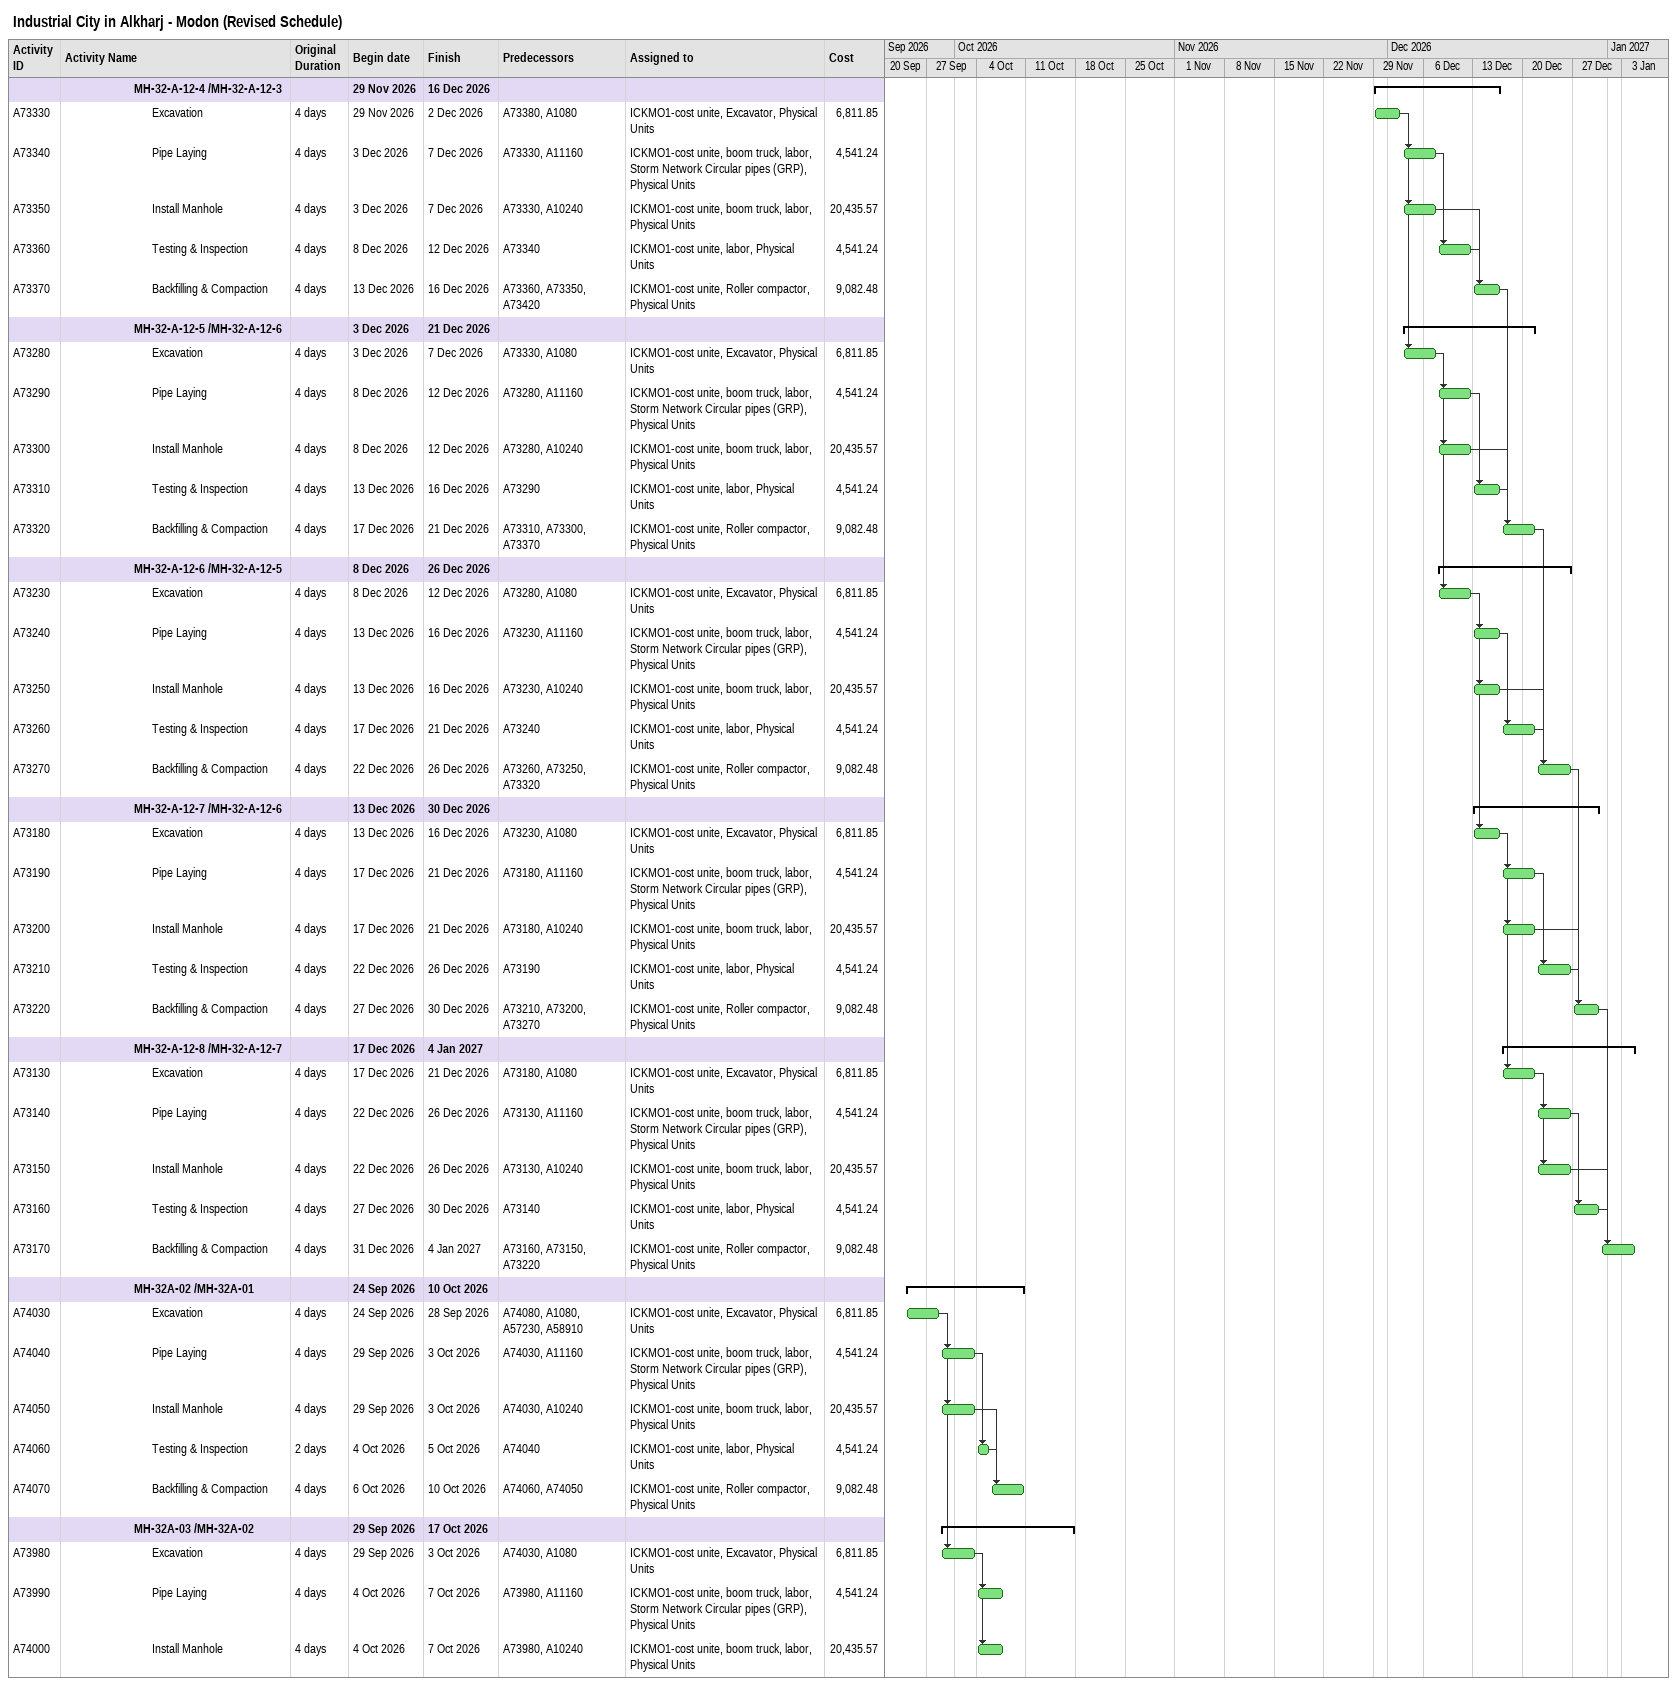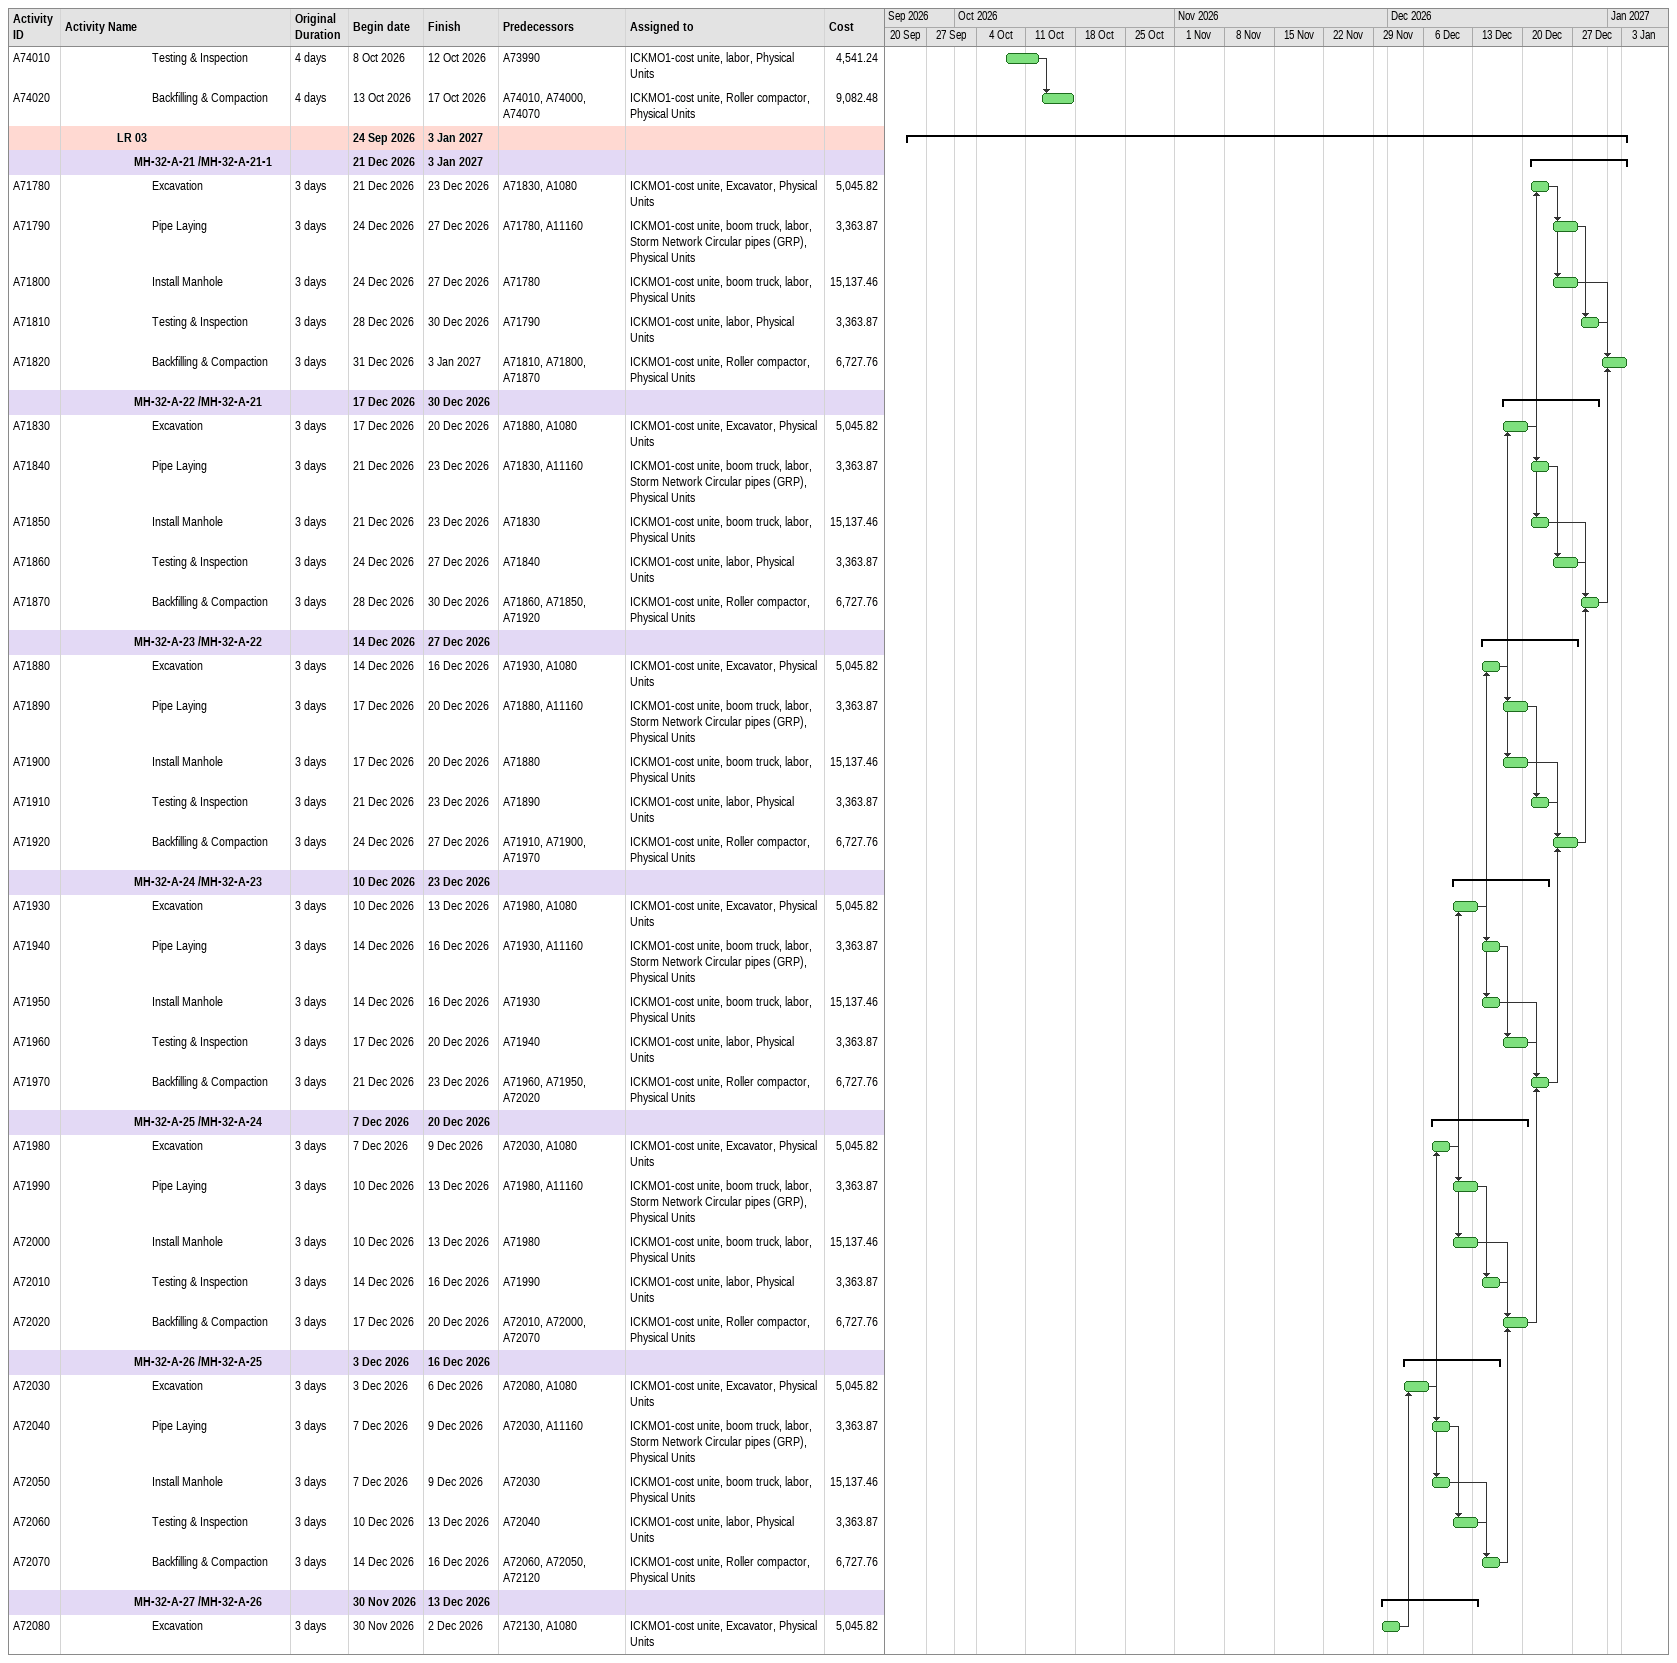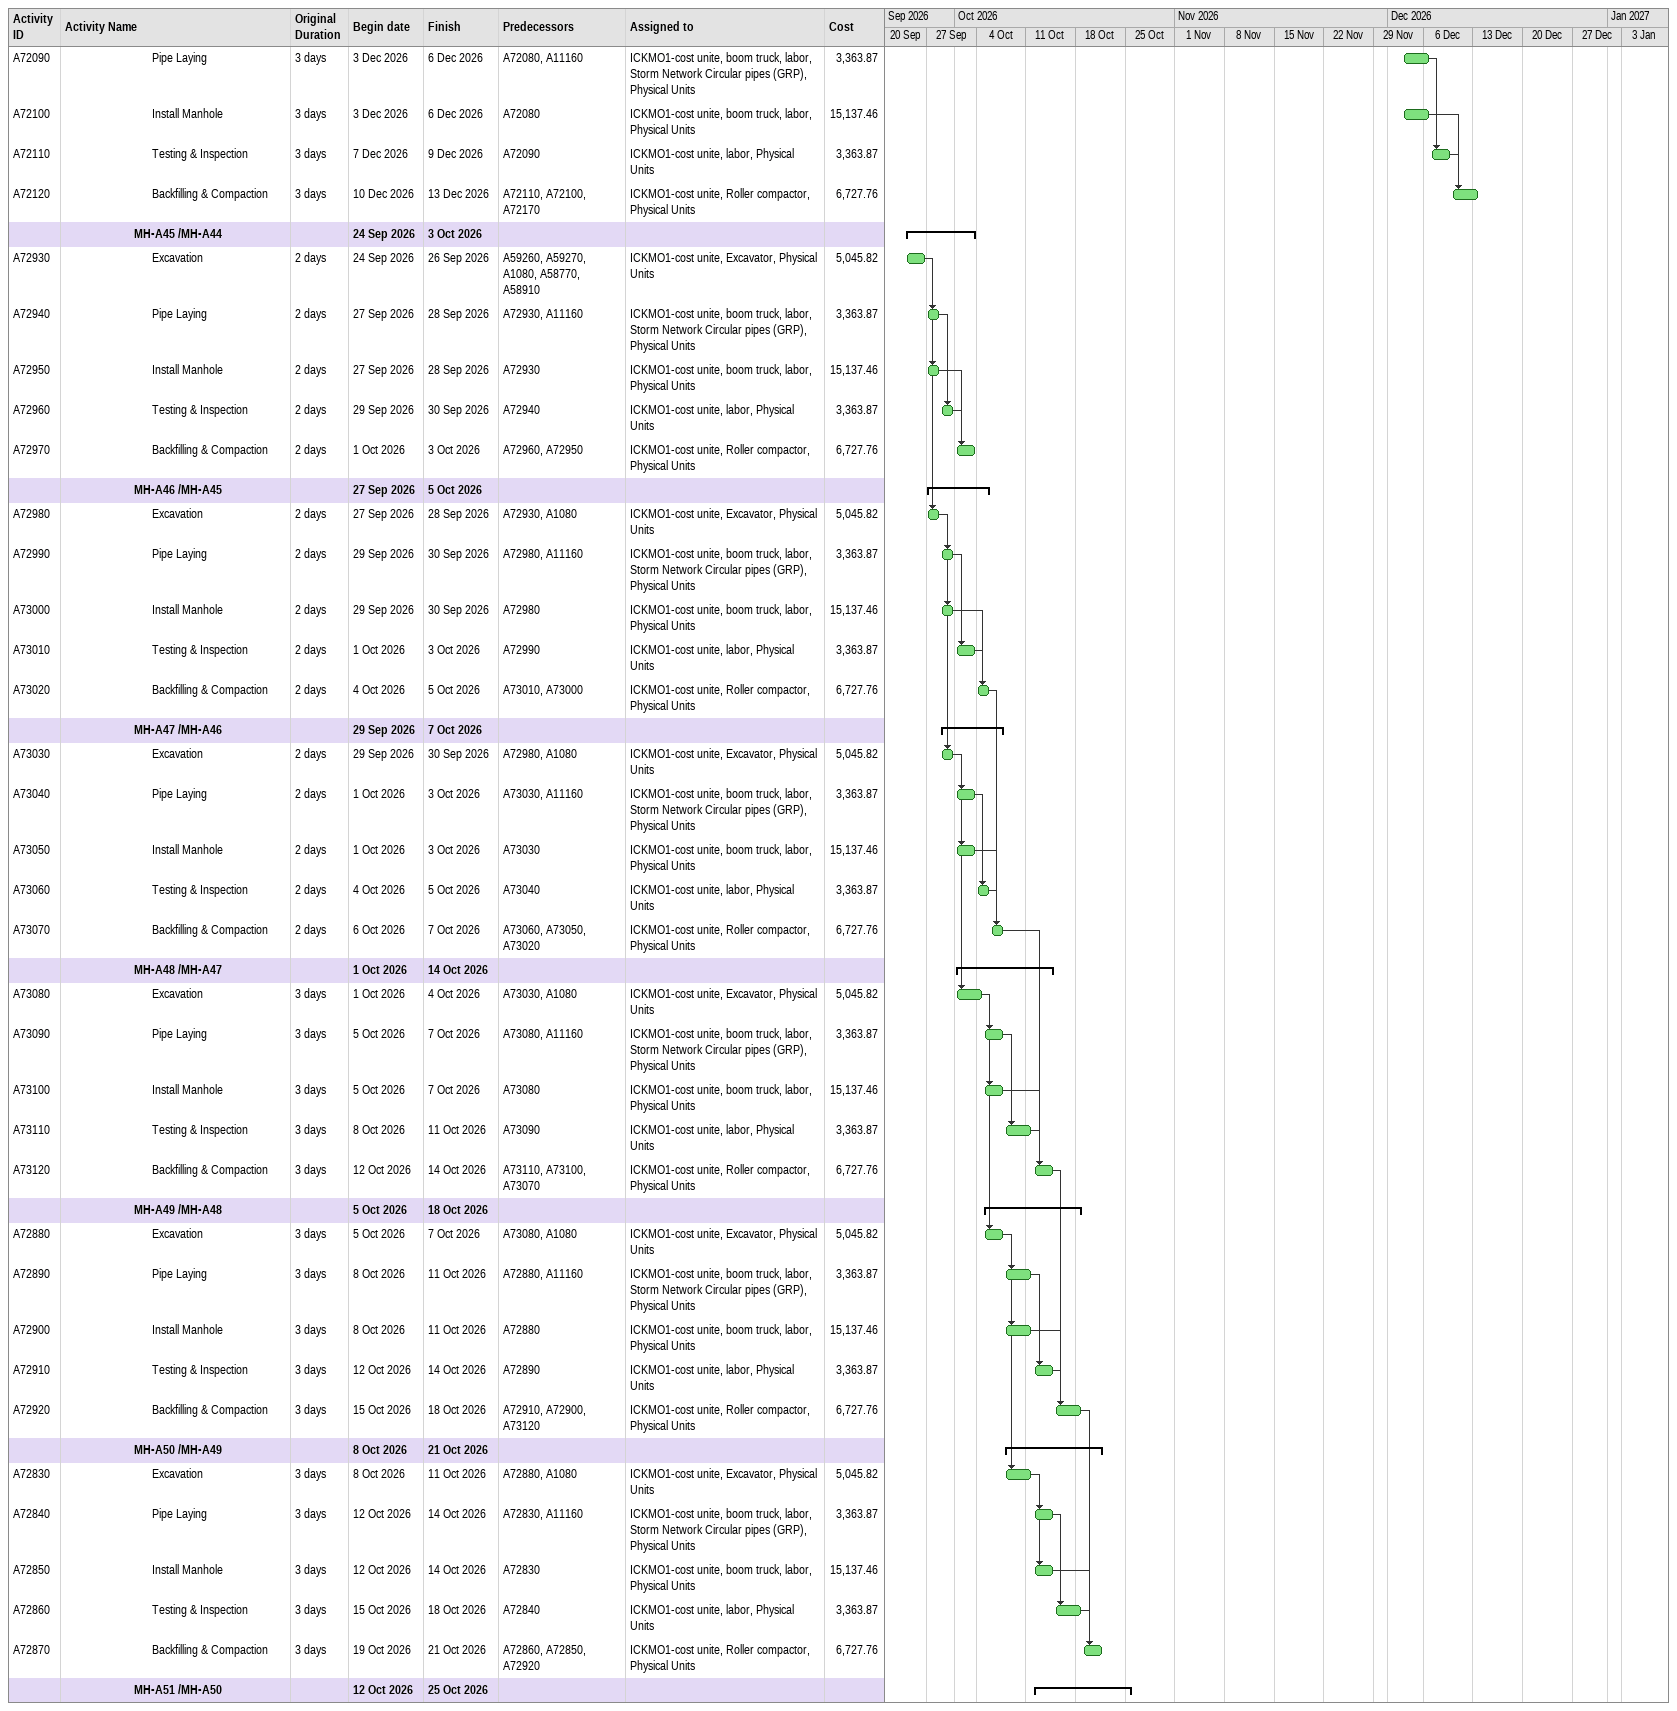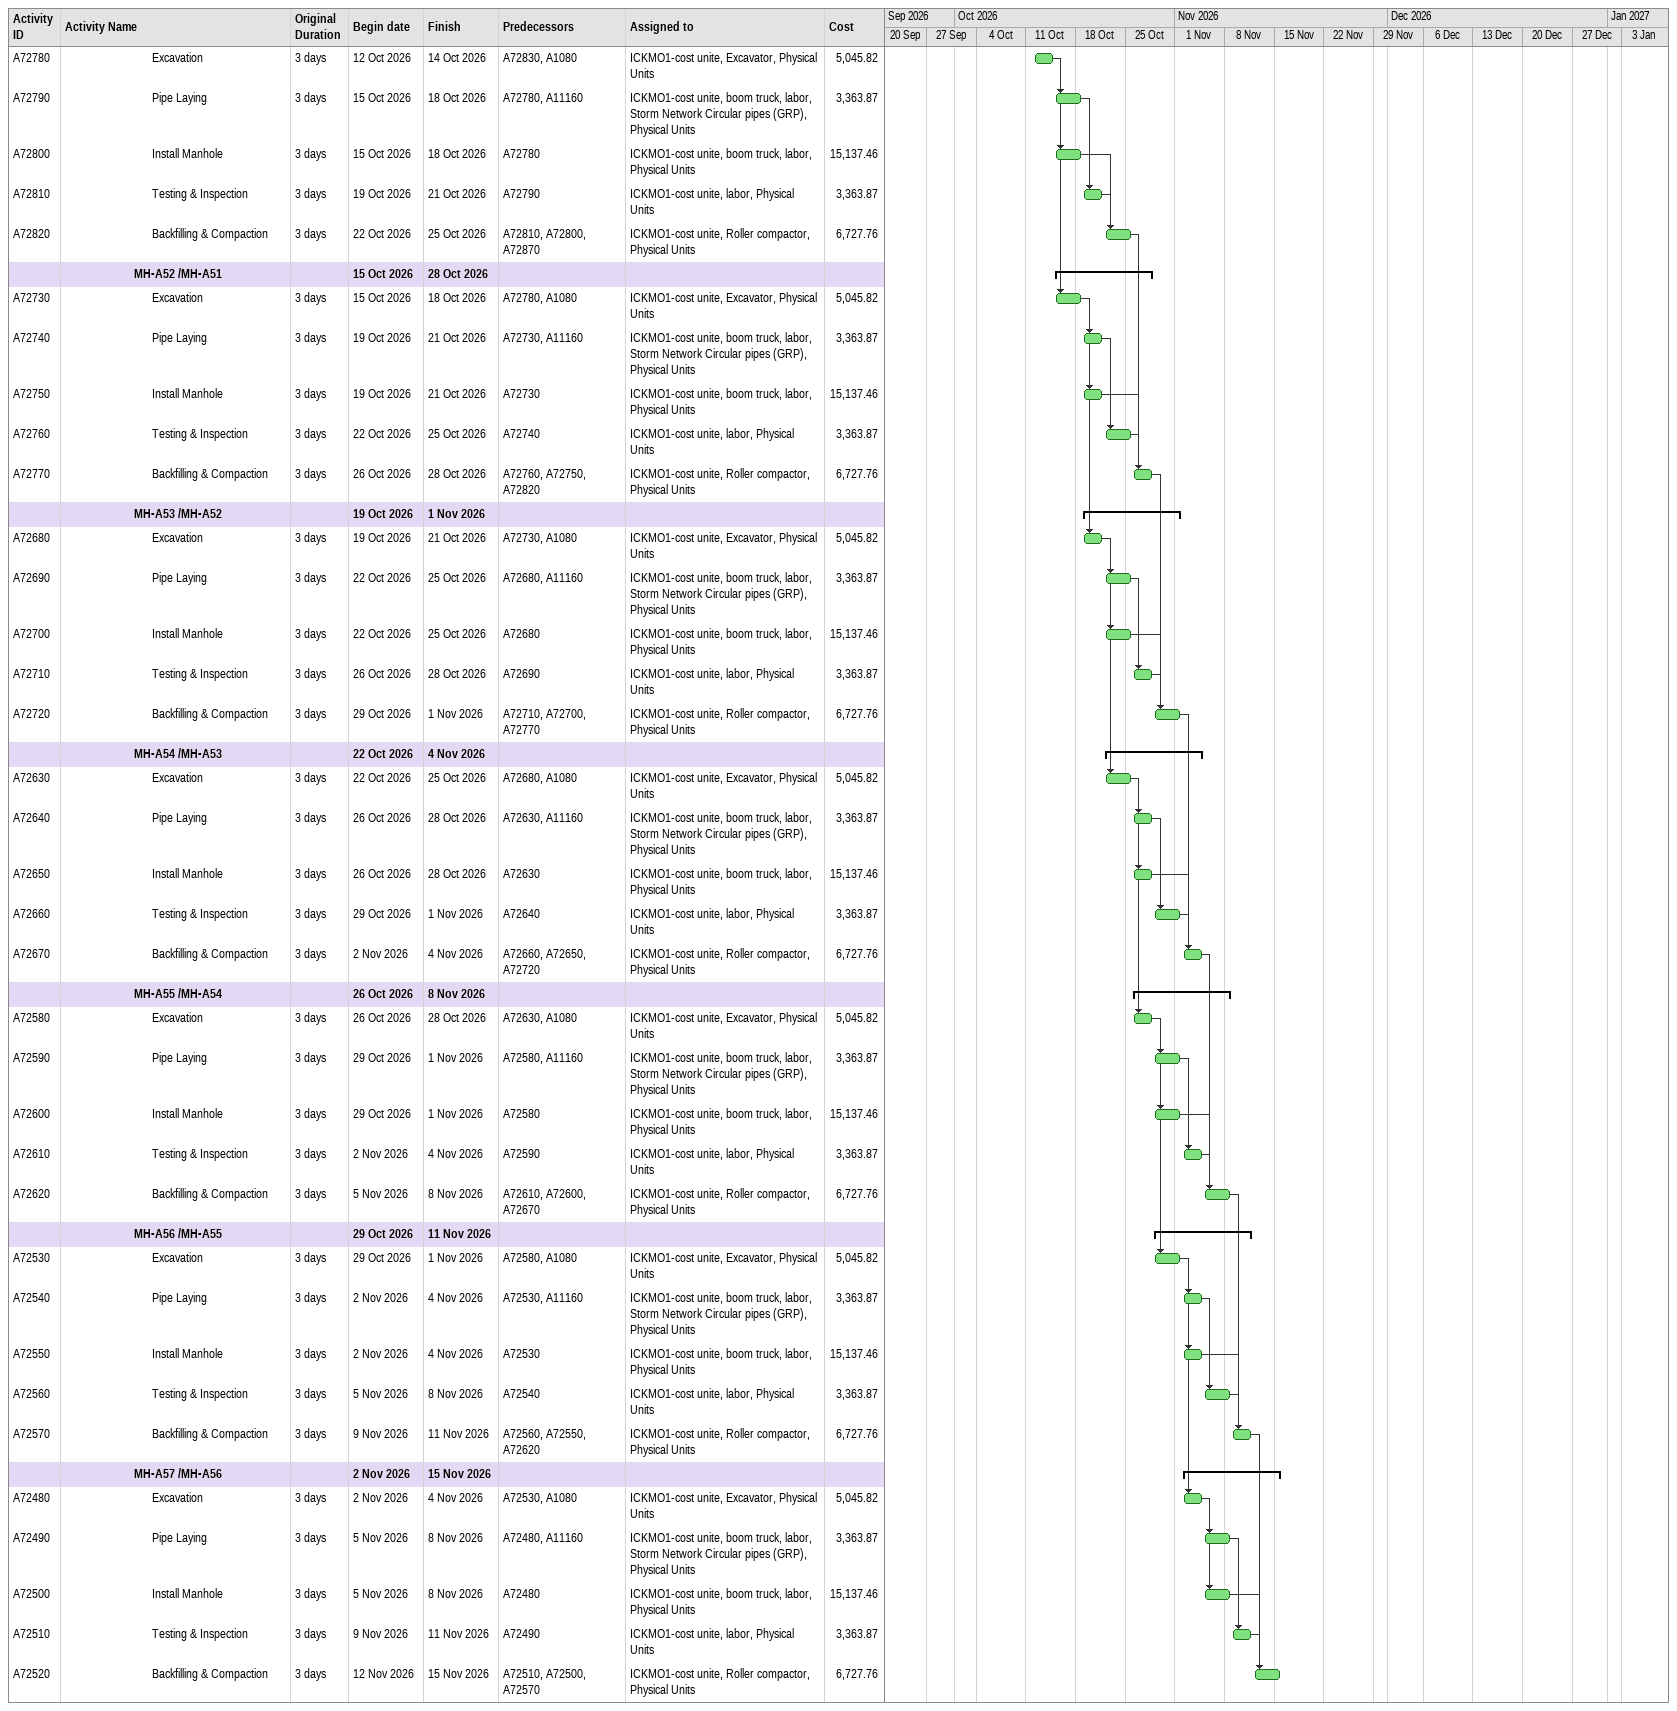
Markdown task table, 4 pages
Industrial City in Alkharj - Modon (Revised Schedule)

| ID | Level | Task | Original duration | Start | Finish | Predecessors | Resources | Cost |
|---|---|---|---|---|---|---|---|---|
|  | 5 | **MH-32-A-12-4 /MH-32-A-12-3** |  | 2026-11-29 | 2026-12-16 |  |  |  |
| A73330 | 6 | Excavation | 4d | 2026-11-29 | 2026-12-02 | A73380, A1080 | ICKMO1-cost unite, Excavator, Physical Units | 6811.85 |
| A73340 | 6 | Pipe Laying | 4d | 2026-12-03 | 2026-12-07 | A73330, A11160 | ICKMO1-cost unite, boom truck, labor, Storm Network Circular pipes (GRP), Physical Units | 4541.24 |
| A73350 | 6 | Install Manhole | 4d | 2026-12-03 | 2026-12-07 | A73330, A10240 | ICKMO1-cost unite, boom truck, labor, Physical Units | 20435.57 |
| A73360 | 6 | Testing & Inspection | 4d | 2026-12-08 | 2026-12-12 | A73340 | ICKMO1-cost unite, labor, Physical Units | 4541.24 |
| A73370 | 6 | Backfilling & Compaction | 4d | 2026-12-13 | 2026-12-16 | A73360, A73350, A73420 | ICKMO1-cost unite, Roller compactor, Physical Units | 9082.48 |
|  | 5 | **MH-32-A-12-5 /MH-32-A-12-6** |  | 2026-12-03 | 2026-12-21 |  |  |  |
| A73280 | 6 | Excavation | 4d | 2026-12-03 | 2026-12-07 | A73330, A1080 | ICKMO1-cost unite, Excavator, Physical Units | 6811.85 |
| A73290 | 6 | Pipe Laying | 4d | 2026-12-08 | 2026-12-12 | A73280, A11160 | ICKMO1-cost unite, boom truck, labor, Storm Network Circular pipes (GRP), Physical Units | 4541.24 |
| A73300 | 6 | Install Manhole | 4d | 2026-12-08 | 2026-12-12 | A73280, A10240 | ICKMO1-cost unite, boom truck, labor, Physical Units | 20435.57 |
| A73310 | 6 | Testing & Inspection | 4d | 2026-12-13 | 2026-12-16 | A73290 | ICKMO1-cost unite, labor, Physical Units | 4541.24 |
| A73320 | 6 | Backfilling & Compaction | 4d | 2026-12-17 | 2026-12-21 | A73310, A73300, A73370 | ICKMO1-cost unite, Roller compactor, Physical Units | 9082.48 |
|  | 5 | **MH-32-A-12-6 /MH-32-A-12-5** |  | 2026-12-08 | 2026-12-26 |  |  |  |
| A73230 | 6 | Excavation | 4d | 2026-12-08 | 2026-12-12 | A73280, A1080 | ICKMO1-cost unite, Excavator, Physical Units | 6811.85 |
| A73240 | 6 | Pipe Laying | 4d | 2026-12-13 | 2026-12-16 | A73230, A11160 | ICKMO1-cost unite, boom truck, labor, Storm Network Circular pipes (GRP), Physical Units | 4541.24 |
| A73250 | 6 | Install Manhole | 4d | 2026-12-13 | 2026-12-16 | A73230, A10240 | ICKMO1-cost unite, boom truck, labor, Physical Units | 20435.57 |
| A73260 | 6 | Testing & Inspection | 4d | 2026-12-17 | 2026-12-21 | A73240 | ICKMO1-cost unite, labor, Physical Units | 4541.24 |
| A73270 | 6 | Backfilling & Compaction | 4d | 2026-12-22 | 2026-12-26 | A73260, A73250, A73320 | ICKMO1-cost unite, Roller compactor, Physical Units | 9082.48 |
|  | 5 | **MH-32-A-12-7 /MH-32-A-12-6** |  | 2026-12-13 | 2026-12-30 |  |  |  |
| A73180 | 6 | Excavation | 4d | 2026-12-13 | 2026-12-16 | A73230, A1080 | ICKMO1-cost unite, Excavator, Physical Units | 6811.85 |
| A73190 | 6 | Pipe Laying | 4d | 2026-12-17 | 2026-12-21 | A73180, A11160 | ICKMO1-cost unite, boom truck, labor, Storm Network Circular pipes (GRP), Physical Units | 4541.24 |
| A73200 | 6 | Install Manhole | 4d | 2026-12-17 | 2026-12-21 | A73180, A10240 | ICKMO1-cost unite, boom truck, labor, Physical Units | 20435.57 |
| A73210 | 6 | Testing & Inspection | 4d | 2026-12-22 | 2026-12-26 | A73190 | ICKMO1-cost unite, labor, Physical Units | 4541.24 |
| A73220 | 6 | Backfilling & Compaction | 4d | 2026-12-27 | 2026-12-30 | A73210, A73200, A73270 | ICKMO1-cost unite, Roller compactor, Physical Units | 9082.48 |
|  | 5 | **MH-32-A-12-8 /MH-32-A-12-7** |  | 2026-12-17 | 2027-01-04 |  |  |  |
| A73130 | 6 | Excavation | 4d | 2026-12-17 | 2026-12-21 | A73180, A1080 | ICKMO1-cost unite, Excavator, Physical Units | 6811.85 |
| A73140 | 6 | Pipe Laying | 4d | 2026-12-22 | 2026-12-26 | A73130, A11160 | ICKMO1-cost unite, boom truck, labor, Storm Network Circular pipes (GRP), Physical Units | 4541.24 |
| A73150 | 6 | Install Manhole | 4d | 2026-12-22 | 2026-12-26 | A73130, A10240 | ICKMO1-cost unite, boom truck, labor, Physical Units | 20435.57 |
| A73160 | 6 | Testing & Inspection | 4d | 2026-12-27 | 2026-12-30 | A73140 | ICKMO1-cost unite, labor, Physical Units | 4541.24 |
| A73170 | 6 | Backfilling & Compaction | 4d | 2026-12-31 | 2027-01-04 | A73160, A73150, A73220 | ICKMO1-cost unite, Roller compactor, Physical Units | 9082.48 |
|  | 5 | **MH-32A-02 /MH-32A-01** |  | 2026-09-24 | 2026-10-10 |  |  |  |
| A74030 | 6 | Excavation | 4d | 2026-09-24 | 2026-09-28 | A74080, A1080, A57230, A58910 | ICKMO1-cost unite, Excavator, Physical Units | 6811.85 |
| A74040 | 6 | Pipe Laying | 4d | 2026-09-29 | 2026-10-03 | A74030, A11160 | ICKMO1-cost unite, boom truck, labor, Storm Network Circular pipes (GRP), Physical Units | 4541.24 |
| A74050 | 6 | Install Manhole | 4d | 2026-09-29 | 2026-10-03 | A74030, A10240 | ICKMO1-cost unite, boom truck, labor, Physical Units | 20435.57 |
| A74060 | 6 | Testing & Inspection | 2d | 2026-10-04 | 2026-10-05 | A74040 | ICKMO1-cost unite, labor, Physical Units | 4541.24 |
| A74070 | 6 | Backfilling & Compaction | 4d | 2026-10-06 | 2026-10-10 | A74060, A74050 | ICKMO1-cost unite, Roller compactor, Physical Units | 9082.48 |
|  | 5 | **MH-32A-03 /MH-32A-02** |  | 2026-09-29 | 2026-10-17 |  |  |  |
| A73980 | 6 | Excavation | 4d | 2026-09-29 | 2026-10-03 | A74030, A1080 | ICKMO1-cost unite, Excavator, Physical Units | 6811.85 |
| A73990 | 6 | Pipe Laying | 4d | 2026-10-04 | 2026-10-07 | A73980, A11160 | ICKMO1-cost unite, boom truck, labor, Storm Network Circular pipes (GRP), Physical Units | 4541.24 |
| A74000 | 6 | Install Manhole | 4d | 2026-10-04 | 2026-10-07 | A73980, A10240 | ICKMO1-cost unite, boom truck, labor, Physical Units | 20435.57 |
| A74010 | 6 | Testing & Inspection | 4d | 2026-10-08 | 2026-10-12 | A73990 | ICKMO1-cost unite, labor, Physical Units | 4541.24 |
| A74020 | 6 | Backfilling & Compaction | 4d | 2026-10-13 | 2026-10-17 | A74010, A74000, A74070 | ICKMO1-cost unite, Roller compactor, Physical Units | 9082.48 |
|  | 4 | **LR 03** |  | 2026-09-24 | 2027-01-03 |  |  |  |
|  | 5 | **MH-32-A-21 /MH-32-A-21-1** |  | 2026-12-21 | 2027-01-03 |  |  |  |
| A71780 | 6 | Excavation | 3d | 2026-12-21 | 2026-12-23 | A71830, A1080 | ICKMO1-cost unite, Excavator, Physical Units | 5045.82 |
| A71790 | 6 | Pipe Laying | 3d | 2026-12-24 | 2026-12-27 | A71780, A11160 | ICKMO1-cost unite, boom truck, labor, Storm Network Circular pipes (GRP), Physical Units | 3363.87 |
| A71800 | 6 | Install Manhole | 3d | 2026-12-24 | 2026-12-27 | A71780 | ICKMO1-cost unite, boom truck, labor, Physical Units | 15137.46 |
| A71810 | 6 | Testing & Inspection | 3d | 2026-12-28 | 2026-12-30 | A71790 | ICKMO1-cost unite, labor, Physical Units | 3363.87 |
| A71820 | 6 | Backfilling & Compaction | 3d | 2026-12-31 | 2027-01-03 | A71810, A71800, A71870 | ICKMO1-cost unite, Roller compactor, Physical Units | 6727.76 |
|  | 5 | **MH-32-A-22 /MH-32-A-21** |  | 2026-12-17 | 2026-12-30 |  |  |  |
| A71830 | 6 | Excavation | 3d | 2026-12-17 | 2026-12-20 | A71880, A1080 | ICKMO1-cost unite, Excavator, Physical Units | 5045.82 |
| A71840 | 6 | Pipe Laying | 3d | 2026-12-21 | 2026-12-23 | A71830, A11160 | ICKMO1-cost unite, boom truck, labor, Storm Network Circular pipes (GRP), Physical Units | 3363.87 |
| A71850 | 6 | Install Manhole | 3d | 2026-12-21 | 2026-12-23 | A71830 | ICKMO1-cost unite, boom truck, labor, Physical Units | 15137.46 |
| A71860 | 6 | Testing & Inspection | 3d | 2026-12-24 | 2026-12-27 | A71840 | ICKMO1-cost unite, labor, Physical Units | 3363.87 |
| A71870 | 6 | Backfilling & Compaction | 3d | 2026-12-28 | 2026-12-30 | A71860, A71850, A71920 | ICKMO1-cost unite, Roller compactor, Physical Units | 6727.76 |
|  | 5 | **MH-32-A-23 /MH-32-A-22** |  | 2026-12-14 | 2026-12-27 |  |  |  |
| A71880 | 6 | Excavation | 3d | 2026-12-14 | 2026-12-16 | A71930, A1080 | ICKMO1-cost unite, Excavator, Physical Units | 5045.82 |
| A71890 | 6 | Pipe Laying | 3d | 2026-12-17 | 2026-12-20 | A71880, A11160 | ICKMO1-cost unite, boom truck, labor, Storm Network Circular pipes (GRP), Physical Units | 3363.87 |
| A71900 | 6 | Install Manhole | 3d | 2026-12-17 | 2026-12-20 | A71880 | ICKMO1-cost unite, boom truck, labor, Physical Units | 15137.46 |
| A71910 | 6 | Testing & Inspection | 3d | 2026-12-21 | 2026-12-23 | A71890 | ICKMO1-cost unite, labor, Physical Units | 3363.87 |
| A71920 | 6 | Backfilling & Compaction | 3d | 2026-12-24 | 2026-12-27 | A71910, A71900, A71970 | ICKMO1-cost unite, Roller compactor, Physical Units | 6727.76 |
|  | 5 | **MH-32-A-24 /MH-32-A-23** |  | 2026-12-10 | 2026-12-23 |  |  |  |
| A71930 | 6 | Excavation | 3d | 2026-12-10 | 2026-12-13 | A71980, A1080 | ICKMO1-cost unite, Excavator, Physical Units | 5045.82 |
| A71940 | 6 | Pipe Laying | 3d | 2026-12-14 | 2026-12-16 | A71930, A11160 | ICKMO1-cost unite, boom truck, labor, Storm Network Circular pipes (GRP), Physical Units | 3363.87 |
| A71950 | 6 | Install Manhole | 3d | 2026-12-14 | 2026-12-16 | A71930 | ICKMO1-cost unite, boom truck, labor, Physical Units | 15137.46 |
| A71960 | 6 | Testing & Inspection | 3d | 2026-12-17 | 2026-12-20 | A71940 | ICKMO1-cost unite, labor, Physical Units | 3363.87 |
| A71970 | 6 | Backfilling & Compaction | 3d | 2026-12-21 | 2026-12-23 | A71960, A71950, A72020 | ICKMO1-cost unite, Roller compactor, Physical Units | 6727.76 |
|  | 5 | **MH-32-A-25 /MH-32-A-24** |  | 2026-12-07 | 2026-12-20 |  |  |  |
| A71980 | 6 | Excavation | 3d | 2026-12-07 | 2026-12-09 | A72030, A1080 | ICKMO1-cost unite, Excavator, Physical Units | 5045.82 |
| A71990 | 6 | Pipe Laying | 3d | 2026-12-10 | 2026-12-13 | A71980, A11160 | ICKMO1-cost unite, boom truck, labor, Storm Network Circular pipes (GRP), Physical Units | 3363.87 |
| A72000 | 6 | Install Manhole | 3d | 2026-12-10 | 2026-12-13 | A71980 | ICKMO1-cost unite, boom truck, labor, Physical Units | 15137.46 |
| A72010 | 6 | Testing & Inspection | 3d | 2026-12-14 | 2026-12-16 | A71990 | ICKMO1-cost unite, labor, Physical Units | 3363.87 |
| A72020 | 6 | Backfilling & Compaction | 3d | 2026-12-17 | 2026-12-20 | A72010, A72000, A72070 | ICKMO1-cost unite, Roller compactor, Physical Units | 6727.76 |
|  | 5 | **MH-32-A-26 /MH-32-A-25** |  | 2026-12-03 | 2026-12-16 |  |  |  |
| A72030 | 6 | Excavation | 3d | 2026-12-03 | 2026-12-06 | A72080, A1080 | ICKMO1-cost unite, Excavator, Physical Units | 5045.82 |
| A72040 | 6 | Pipe Laying | 3d | 2026-12-07 | 2026-12-09 | A72030, A11160 | ICKMO1-cost unite, boom truck, labor, Storm Network Circular pipes (GRP), Physical Units | 3363.87 |
| A72050 | 6 | Install Manhole | 3d | 2026-12-07 | 2026-12-09 | A72030 | ICKMO1-cost unite, boom truck, labor, Physical Units | 15137.46 |
| A72060 | 6 | Testing & Inspection | 3d | 2026-12-10 | 2026-12-13 | A72040 | ICKMO1-cost unite, labor, Physical Units | 3363.87 |
| A72070 | 6 | Backfilling & Compaction | 3d | 2026-12-14 | 2026-12-16 | A72060, A72050, A72120 | ICKMO1-cost unite, Roller compactor, Physical Units | 6727.76 |
|  | 5 | **MH-32-A-27 /MH-32-A-26** |  | 2026-11-30 | 2026-12-13 |  |  |  |
| A72080 | 6 | Excavation | 3d | 2026-11-30 | 2026-12-02 | A72130, A1080 | ICKMO1-cost unite, Excavator, Physical Units | 5045.82 |
| A72090 | 6 | Pipe Laying | 3d | 2026-12-03 | 2026-12-06 | A72080, A11160 | ICKMO1-cost unite, boom truck, labor, Storm Network Circular pipes (GRP), Physical Units | 3363.87 |
| A72100 | 6 | Install Manhole | 3d | 2026-12-03 | 2026-12-06 | A72080 | ICKMO1-cost unite, boom truck, labor, Physical Units | 15137.46 |
| A72110 | 6 | Testing & Inspection | 3d | 2026-12-07 | 2026-12-09 | A72090 | ICKMO1-cost unite, labor, Physical Units | 3363.87 |
| A72120 | 6 | Backfilling & Compaction | 3d | 2026-12-10 | 2026-12-13 | A72110, A72100, A72170 | ICKMO1-cost unite, Roller compactor, Physical Units | 6727.76 |
|  | 5 | **MH-A45 /MH-A44** |  | 2026-09-24 | 2026-10-03 |  |  |  |
| A72930 | 6 | Excavation | 2d | 2026-09-24 | 2026-09-26 | A59260, A59270, A1080, A58770, A58910 | ICKMO1-cost unite, Excavator, Physical Units | 5045.82 |
| A72940 | 6 | Pipe Laying | 2d | 2026-09-27 | 2026-09-28 | A72930, A11160 | ICKMO1-cost unite, boom truck, labor, Storm Network Circular pipes (GRP), Physical Units | 3363.87 |
| A72950 | 6 | Install Manhole | 2d | 2026-09-27 | 2026-09-28 | A72930 | ICKMO1-cost unite, boom truck, labor, Physical Units | 15137.46 |
| A72960 | 6 | Testing & Inspection | 2d | 2026-09-29 | 2026-09-30 | A72940 | ICKMO1-cost unite, labor, Physical Units | 3363.87 |
| A72970 | 6 | Backfilling & Compaction | 2d | 2026-10-01 | 2026-10-03 | A72960, A72950 | ICKMO1-cost unite, Roller compactor, Physical Units | 6727.76 |
|  | 5 | **MH-A46 /MH-A45** |  | 2026-09-27 | 2026-10-05 |  |  |  |
| A72980 | 6 | Excavation | 2d | 2026-09-27 | 2026-09-28 | A72930, A1080 | ICKMO1-cost unite, Excavator, Physical Units | 5045.82 |
| A72990 | 6 | Pipe Laying | 2d | 2026-09-29 | 2026-09-30 | A72980, A11160 | ICKMO1-cost unite, boom truck, labor, Storm Network Circular pipes (GRP), Physical Units | 3363.87 |
| A73000 | 6 | Install Manhole | 2d | 2026-09-29 | 2026-09-30 | A72980 | ICKMO1-cost unite, boom truck, labor, Physical Units | 15137.46 |
| A73010 | 6 | Testing & Inspection | 2d | 2026-10-01 | 2026-10-03 | A72990 | ICKMO1-cost unite, labor, Physical Units | 3363.87 |
| A73020 | 6 | Backfilling & Compaction | 2d | 2026-10-04 | 2026-10-05 | A73010, A73000 | ICKMO1-cost unite, Roller compactor, Physical Units | 6727.76 |
|  | 5 | **MH-A47 /MH-A46** |  | 2026-09-29 | 2026-10-07 |  |  |  |
| A73030 | 6 | Excavation | 2d | 2026-09-29 | 2026-09-30 | A72980, A1080 | ICKMO1-cost unite, Excavator, Physical Units | 5045.82 |
| A73040 | 6 | Pipe Laying | 2d | 2026-10-01 | 2026-10-03 | A73030, A11160 | ICKMO1-cost unite, boom truck, labor, Storm Network Circular pipes (GRP), Physical Units | 3363.87 |
| A73050 | 6 | Install Manhole | 2d | 2026-10-01 | 2026-10-03 | A73030 | ICKMO1-cost unite, boom truck, labor, Physical Units | 15137.46 |
| A73060 | 6 | Testing & Inspection | 2d | 2026-10-04 | 2026-10-05 | A73040 | ICKMO1-cost unite, labor, Physical Units | 3363.87 |
| A73070 | 6 | Backfilling & Compaction | 2d | 2026-10-06 | 2026-10-07 | A73060, A73050, A73020 | ICKMO1-cost unite, Roller compactor, Physical Units | 6727.76 |
|  | 5 | **MH-A48 /MH-A47** |  | 2026-10-01 | 2026-10-14 |  |  |  |
| A73080 | 6 | Excavation | 3d | 2026-10-01 | 2026-10-04 | A73030, A1080 | ICKMO1-cost unite, Excavator, Physical Units | 5045.82 |
| A73090 | 6 | Pipe Laying | 3d | 2026-10-05 | 2026-10-07 | A73080, A11160 | ICKMO1-cost unite, boom truck, labor, Storm Network Circular pipes (GRP), Physical Units | 3363.87 |
| A73100 | 6 | Install Manhole | 3d | 2026-10-05 | 2026-10-07 | A73080 | ICKMO1-cost unite, boom truck, labor, Physical Units | 15137.46 |
| A73110 | 6 | Testing & Inspection | 3d | 2026-10-08 | 2026-10-11 | A73090 | ICKMO1-cost unite, labor, Physical Units | 3363.87 |
| A73120 | 6 | Backfilling & Compaction | 3d | 2026-10-12 | 2026-10-14 | A73110, A73100, A73070 | ICKMO1-cost unite, Roller compactor, Physical Units | 6727.76 |
|  | 5 | **MH-A49 /MH-A48** |  | 2026-10-05 | 2026-10-18 |  |  |  |
| A72880 | 6 | Excavation | 3d | 2026-10-05 | 2026-10-07 | A73080, A1080 | ICKMO1-cost unite, Excavator, Physical Units | 5045.82 |
| A72890 | 6 | Pipe Laying | 3d | 2026-10-08 | 2026-10-11 | A72880, A11160 | ICKMO1-cost unite, boom truck, labor, Storm Network Circular pipes (GRP), Physical Units | 3363.87 |
| A72900 | 6 | Install Manhole | 3d | 2026-10-08 | 2026-10-11 | A72880 | ICKMO1-cost unite, boom truck, labor, Physical Units | 15137.46 |
| A72910 | 6 | Testing & Inspection | 3d | 2026-10-12 | 2026-10-14 | A72890 | ICKMO1-cost unite, labor, Physical Units | 3363.87 |
| A72920 | 6 | Backfilling & Compaction | 3d | 2026-10-15 | 2026-10-18 | A72910, A72900, A73120 | ICKMO1-cost unite, Roller compactor, Physical Units | 6727.76 |
|  | 5 | **MH-A50 /MH-A49** |  | 2026-10-08 | 2026-10-21 |  |  |  |
| A72830 | 6 | Excavation | 3d | 2026-10-08 | 2026-10-11 | A72880, A1080 | ICKMO1-cost unite, Excavator, Physical Units | 5045.82 |
| A72840 | 6 | Pipe Laying | 3d | 2026-10-12 | 2026-10-14 | A72830, A11160 | ICKMO1-cost unite, boom truck, labor, Storm Network Circular pipes (GRP), Physical Units | 3363.87 |
| A72850 | 6 | Install Manhole | 3d | 2026-10-12 | 2026-10-14 | A72830 | ICKMO1-cost unite, boom truck, labor, Physical Units | 15137.46 |
| A72860 | 6 | Testing & Inspection | 3d | 2026-10-15 | 2026-10-18 | A72840 | ICKMO1-cost unite, labor, Physical Units | 3363.87 |
| A72870 | 6 | Backfilling & Compaction | 3d | 2026-10-19 | 2026-10-21 | A72860, A72850, A72920 | ICKMO1-cost unite, Roller compactor, Physical Units | 6727.76 |
|  | 5 | **MH-A51 /MH-A50** |  | 2026-10-12 | 2026-10-25 |  |  |  |
| A72780 | 6 | Excavation | 3d | 2026-10-12 | 2026-10-14 | A72830, A1080 | ICKMO1-cost unite, Excavator, Physical Units | 5045.82 |
| A72790 | 6 | Pipe Laying | 3d | 2026-10-15 | 2026-10-18 | A72780, A11160 | ICKMO1-cost unite, boom truck, labor, Storm Network Circular pipes (GRP), Physical Units | 3363.87 |
| A72800 | 6 | Install Manhole | 3d | 2026-10-15 | 2026-10-18 | A72780 | ICKMO1-cost unite, boom truck, labor, Physical Units | 15137.46 |
| A72810 | 6 | Testing & Inspection | 3d | 2026-10-19 | 2026-10-21 | A72790 | ICKMO1-cost unite, labor, Physical Units | 3363.87 |
| A72820 | 6 | Backfilling & Compaction | 3d | 2026-10-22 | 2026-10-25 | A72810, A72800, A72870 | ICKMO1-cost unite, Roller compactor, Physical Units | 6727.76 |
|  | 5 | **MH-A52 /MH-A51** |  | 2026-10-15 | 2026-10-28 |  |  |  |
| A72730 | 6 | Excavation | 3d | 2026-10-15 | 2026-10-18 | A72780, A1080 | ICKMO1-cost unite, Excavator, Physical Units | 5045.82 |
| A72740 | 6 | Pipe Laying | 3d | 2026-10-19 | 2026-10-21 | A72730, A11160 | ICKMO1-cost unite, boom truck, labor, Storm Network Circular pipes (GRP), Physical Units | 3363.87 |
| A72750 | 6 | Install Manhole | 3d | 2026-10-19 | 2026-10-21 | A72730 | ICKMO1-cost unite, boom truck, labor, Physical Units | 15137.46 |
| A72760 | 6 | Testing & Inspection | 3d | 2026-10-22 | 2026-10-25 | A72740 | ICKMO1-cost unite, labor, Physical Units | 3363.87 |
| A72770 | 6 | Backfilling & Compaction | 3d | 2026-10-26 | 2026-10-28 | A72760, A72750, A72820 | ICKMO1-cost unite, Roller compactor, Physical Units | 6727.76 |
|  | 5 | **MH-A53 /MH-A52** |  | 2026-10-19 | 2026-11-01 |  |  |  |
| A72680 | 6 | Excavation | 3d | 2026-10-19 | 2026-10-21 | A72730, A1080 | ICKMO1-cost unite, Excavator, Physical Units | 5045.82 |
| A72690 | 6 | Pipe Laying | 3d | 2026-10-22 | 2026-10-25 | A72680, A11160 | ICKMO1-cost unite, boom truck, labor, Storm Network Circular pipes (GRP), Physical Units | 3363.87 |
| A72700 | 6 | Install Manhole | 3d | 2026-10-22 | 2026-10-25 | A72680 | ICKMO1-cost unite, boom truck, labor, Physical Units | 15137.46 |
| A72710 | 6 | Testing & Inspection | 3d | 2026-10-26 | 2026-10-28 | A72690 | ICKMO1-cost unite, labor, Physical Units | 3363.87 |
| A72720 | 6 | Backfilling & Compaction | 3d | 2026-10-29 | 2026-11-01 | A72710, A72700, A72770 | ICKMO1-cost unite, Roller compactor, Physical Units | 6727.76 |
|  | 5 | **MH-A54 /MH-A53** |  | 2026-10-22 | 2026-11-04 |  |  |  |
| A72630 | 6 | Excavation | 3d | 2026-10-22 | 2026-10-25 | A72680, A1080 | ICKMO1-cost unite, Excavator, Physical Units | 5045.82 |
| A72640 | 6 | Pipe Laying | 3d | 2026-10-26 | 2026-10-28 | A72630, A11160 | ICKMO1-cost unite, boom truck, labor, Storm Network Circular pipes (GRP), Physical Units | 3363.87 |
| A72650 | 6 | Install Manhole | 3d | 2026-10-26 | 2026-10-28 | A72630 | ICKMO1-cost unite, boom truck, labor, Physical Units | 15137.46 |
| A72660 | 6 | Testing & Inspection | 3d | 2026-10-29 | 2026-11-01 | A72640 | ICKMO1-cost unite, labor, Physical Units | 3363.87 |
| A72670 | 6 | Backfilling & Compaction | 3d | 2026-11-02 | 2026-11-04 | A72660, A72650, A72720 | ICKMO1-cost unite, Roller compactor, Physical Units | 6727.76 |
|  | 5 | **MH-A55 /MH-A54** |  | 2026-10-26 | 2026-11-08 |  |  |  |
| A72580 | 6 | Excavation | 3d | 2026-10-26 | 2026-10-28 | A72630, A1080 | ICKMO1-cost unite, Excavator, Physical Units | 5045.82 |
| A72590 | 6 | Pipe Laying | 3d | 2026-10-29 | 2026-11-01 | A72580, A11160 | ICKMO1-cost unite, boom truck, labor, Storm Network Circular pipes (GRP), Physical Units | 3363.87 |
| A72600 | 6 | Install Manhole | 3d | 2026-10-29 | 2026-11-01 | A72580 | ICKMO1-cost unite, boom truck, labor, Physical Units | 15137.46 |
| A72610 | 6 | Testing & Inspection | 3d | 2026-11-02 | 2026-11-04 | A72590 | ICKMO1-cost unite, labor, Physical Units | 3363.87 |
| A72620 | 6 | Backfilling & Compaction | 3d | 2026-11-05 | 2026-11-08 | A72610, A72600, A72670 | ICKMO1-cost unite, Roller compactor, Physical Units | 6727.76 |
|  | 5 | **MH-A56 /MH-A55** |  | 2026-10-29 | 2026-11-11 |  |  |  |
| A72530 | 6 | Excavation | 3d | 2026-10-29 | 2026-11-01 | A72580, A1080 | ICKMO1-cost unite, Excavator, Physical Units | 5045.82 |
| A72540 | 6 | Pipe Laying | 3d | 2026-11-02 | 2026-11-04 | A72530, A11160 | ICKMO1-cost unite, boom truck, labor, Storm Network Circular pipes (GRP), Physical Units | 3363.87 |
| A72550 | 6 | Install Manhole | 3d | 2026-11-02 | 2026-11-04 | A72530 | ICKMO1-cost unite, boom truck, labor, Physical Units | 15137.46 |
| A72560 | 6 | Testing & Inspection | 3d | 2026-11-05 | 2026-11-08 | A72540 | ICKMO1-cost unite, labor, Physical Units | 3363.87 |
| A72570 | 6 | Backfilling & Compaction | 3d | 2026-11-09 | 2026-11-11 | A72560, A72550, A72620 | ICKMO1-cost unite, Roller compactor, Physical Units | 6727.76 |
|  | 5 | **MH-A57 /MH-A56** |  | 2026-11-02 | 2026-11-15 |  |  |  |
| A72480 | 6 | Excavation | 3d | 2026-11-02 | 2026-11-04 | A72530, A1080 | ICKMO1-cost unite, Excavator, Physical Units | 5045.82 |
| A72490 | 6 | Pipe Laying | 3d | 2026-11-05 | 2026-11-08 | A72480, A11160 | ICKMO1-cost unite, boom truck, labor, Storm Network Circular pipes (GRP), Physical Units | 3363.87 |
| A72500 | 6 | Install Manhole | 3d | 2026-11-05 | 2026-11-08 | A72480 | ICKMO1-cost unite, boom truck, labor, Physical Units | 15137.46 |
| A72510 | 6 | Testing & Inspection | 3d | 2026-11-09 | 2026-11-11 | A72490 | ICKMO1-cost unite, labor, Physical Units | 3363.87 |
| A72520 | 6 | Backfilling & Compaction | 3d | 2026-11-12 | 2026-11-15 | A72510, A72500, A72570 | ICKMO1-cost unite, Roller compactor, Physical Units | 6727.76 |
